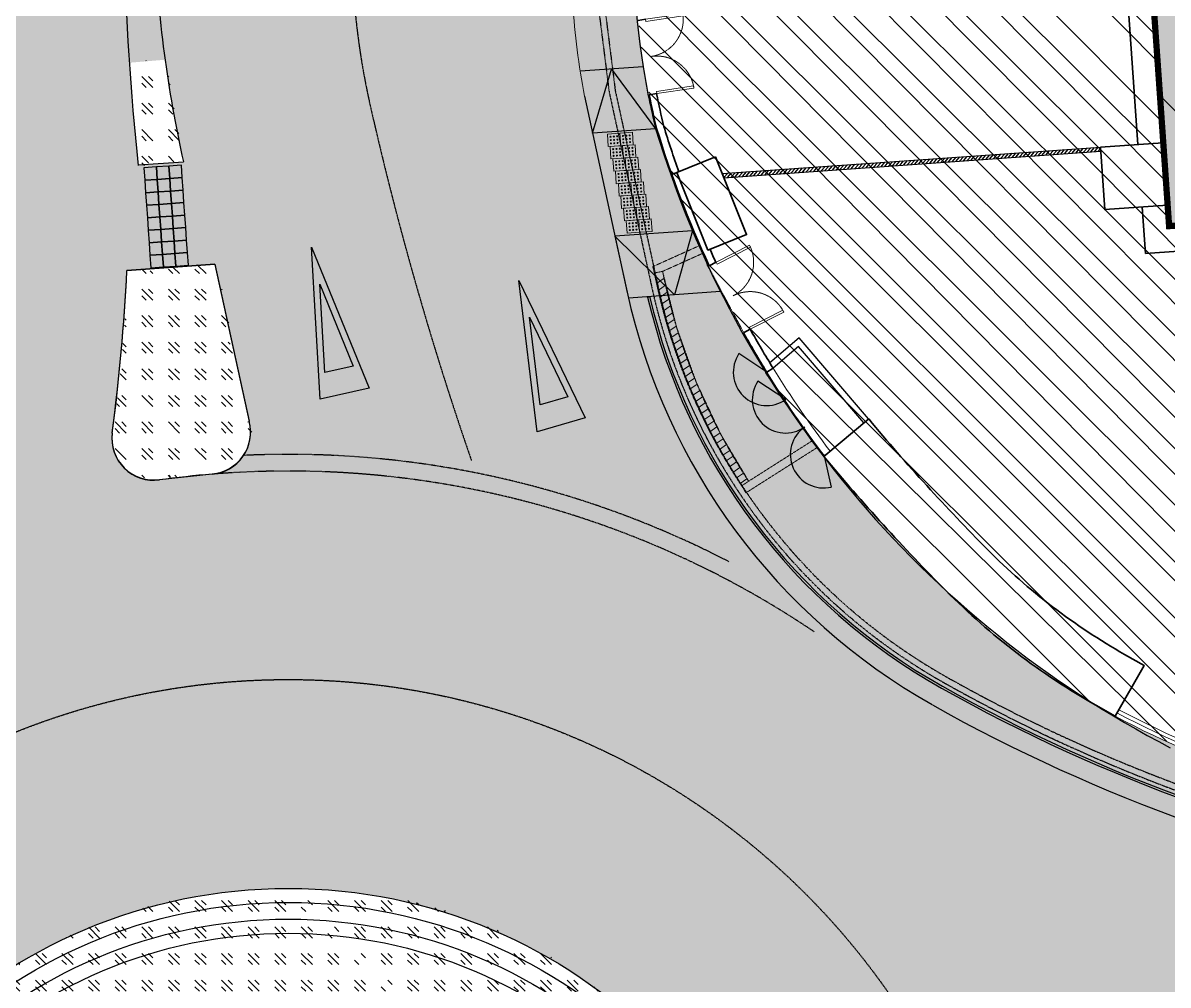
# Model space of a CAD drawing. Header units: millimetres. Extents: x 833941507 to 1669051331, y 817666127 to 1636299673.
# Drawn here: x 834609379 to 834636789, y 818087337 to 818110376 of the extents above; entities that cross this region are included whole.
import ezdxf

# ---------------------------------------------------------------- set-up
doc = ezdxf.new("R2010")
doc.units = ezdxf.units.MM
doc.header["$LTSCALE"] = 3
for name, pattern in [('B0703', [4.6875, 3.125, -1.5625]), ('CENTER', [2, 1.25, -0.25, 0.25, -0.25]), ('LB01__Road Marking$0$DASHED', [0.75, 0.5, -0.25]), ('LB01__Road Marking$0$Diag1003.1 - Rbt Give Way', [2, 1, -1]), ('LB01__Road Marking$0$x_160725 LB01 interim layout$0$Diag1003.1 - Rbt Give Way', [2, 1, -1]), ('M_RM1104', [6, 4, -2])]:
    doc.linetypes.add(name, pattern=pattern)
for name, color, linetype in [('22INWA-a', 6, 'CENTER'), ('BD-CB-SOLID-DH', 251, 'Continuous'), ('LB01__Road Marking$0$MVA813_kerb', 1, 'Continuous'), ('LB01__Road Marking$0$MVA832_MARKING', 1, 'Continuous'), ('LB01__Road Marking$0$MVA832_Railing', 2, 'Continuous'), ('LB01__Road Marking$0$x_160725 LB01 interim layout$0$MVA813_KERB', 1, 'Continuous'), ('x_160725 LB01 interim layout$0$MVA832_MARKING', 1, 'Continuous')]:
    doc.layers.add(name, color=color, linetype=linetype)
for name, color, linetype, lineweight in [('3A35X-MAGP-P-ADR-B01-0$0$UAJ-32INFR', 7, 'Continuous', 25), ('Hatch (CARR)', 252, 'Continuous', 35), ('Hatch (LTC&CB)', 252, 'Continuous', 35), ('LB01__Road Marking$0$AUDIT_D_190415114124-329', 1, 'Continuous', 13), ('LB01__Road Marking$0$LOL818__', 1, 'Continuous', 9), ('LB01__Road Marking$0$UAJ-43FLFI-a', 1, 'Continuous', 13), ('UAJ-08GLAS', 7, 'Continuous', 5), ('UAJ-22INWA', 6, 'Continuous', 35), ('UAJ-22INWA-bw', 3, 'Continuous', 35), ('UAJ-23FLOR-a', 1, 'Continuous', 13), ('UAJ-23FLOR-h', 251, 'Continuous', 9), ('UAJ-28STRU', 6, 'Continuous', 35), ('UAJ-32INFR-d', 9, 'Continuous', 5), ('UAJ-32INFR-z', 8, 'B0703', 9)]:
    doc.layers.add(name, color=color, linetype=linetype, lineweight=lineweight)
doc.linetypes.add('LB01__Road Marking$0$Rail1', pattern='A,3,-2,[7,M_LINETYPE.SHX,S=1,R=0,X=0,Y=0],-2', length=7)
pattern_1 = [(135, (0, 0), (1.055814040081066e-13, 636.3961030678928), [375, -525]), (135, (9.742004054877237e-15, 159.099), (1.055814040081066e-13, 636.3961030678928), [150, -750]), (135, (-159.099, 9.742004054877237e-15), (1.055814040081066e-13, 636.3961030678928), [150, -750])]

# ---------------------------------------------------------------- blocks, each defined once
blk = doc.blocks.new('32_UNS-Door-DoubleLeaf-plan1')
at = {"layer": 'UAJ-22INWA'}
for p, q in [((50.00000005960464, 180), (50.00000005960464, -3.003069639205933)), ((1850.000000059605, 180), (1850.000000059605, -2.785723924636841))]:
    blk.add_line(p, q, dxfattribs=at)
at = {"layer": 'UAJ-32INFR-d'}
for points in [[(50.00000005960464, 180), (50, 1080), (100.625, 1080), (100.6249999403954, 179.9999997615814), (50.00000005960464, 180)], [(1850.000000059605, 180), (1850, 1079.999999761581), (1799.375, 1080), (1799.375, 180), (1850.000000059605, 180)]]:
    blk.add_lwpolyline(points, dxfattribs=at)
at = {"layer": 'UAJ-32INFR-z', "extrusion": (0, 0, -1)}
for centre, start, end in [((-50.00000005960464, 180), 90, 180), ((-1850.000000059605, 180), 0, 90)]:
    blk.add_arc(centre, 900.0000000000005, start, end, dxfattribs=at)
blk = doc.blocks.new('LB01__Road Marking$0$TECT 1')
at = {"layer": 'LB01__Road Marking$0$UAJ-43FLFI-a'}
blk.add_lwpolyline([(-58776.78402292728, 46474.62324428558), (-59076.78402292728, 46474.62326669693), (-59076.78400063515, 46774.62326657772), (-58776.78400075436, 46774.62324440479)], close=True, dxfattribs=at)
for centre in [(-59006.78400969505, 46704.62325799465), (-59006.78401148319, 46624.62325787544), (-58926.78400957584, 46704.62325549126), (-58926.78401172161, 46624.62325537205), (-58846.78400957584, 46704.62325322628), (-58846.78401148319, 46624.62325322628), (-59006.7840129137, 46544.62325799465), (-58926.78401339054, 46544.62325549126), (-58846.78401339054, 46544.62325334549)]:
    blk.add_circle(centre, 12.49999988079071, dxfattribs=at)
blk = doc.blocks.new('LB01__Road Marking')
at = {"layer": 'LB01__Road Marking$0$AUDIT_D_190415114124-329', "linetype": 'LB01__Road Marking$0$DASHED', "ltscale": 2}
h = blk.add_hatch(dxfattribs=at)
h.set_pattern_fill('ANSI31', color=1, scale=49.99999999999999, angle=-194.4156031175105)
h.set_pattern_definition([(214.5829468883868, (0, 0), (90.10629797532062, -130.6997228963502), [])])
edge = h.paths.add_edge_path()
edge.add_arc((834638419.5803401, 818107116.9113129), 14191.37353017347, 191.0905963274983, 213.468829226653, ccw=False)
edge.add_line((834624493.2413762, 818104387.0457975), (834624689.3694597, 818104426.209234))
edge.add_arc((834638667.0467219, 818107218.2877711), 14253.812269117, 191.2963066217865, 213.2573477095317)
edge.add_line((834626747.7831948, 818099401.4903979), (834626581.3356409, 818099290.6066221))
at = {"layer": 'LB01__Road Marking$0$AUDIT_D_190415114124-329', "color": 2, "linetype": 'LB01__Road Marking$0$DASHED', "ltscale": 2, "elevation": -3.352371713560842e-10}
for points in [[(834628400.3846359, 818100215.2413887), (834626683.3996655, 818099123.5807583), (834625913.1340526, 818100417.3125532), (834625311.1021318, 818101692.1380783), (834624836.2185616, 818103019.5822954), (834624454.6261358, 818104539.9171448), (834625584.7624189, 818105048.29132)], [(834624689.3694597, 818104426.209234), (834624689.3694597, 818104426.2092341), (834625666.1841167, 818104865.6140678)], [(834628284.874941, 818100378.801721), (834626749.5713366, 818099402.6542712), (834626089.8091562, 818100511.5537432), (834625496.1230931, 818101768.7065972), (834625027.8227465, 818103077.7486994), (834624689.3694597, 818104426.209234)], [(834625751.3354605, 818104588.7766542), (834627163.6994383, 818101979.0797356), (834628219.7342123, 818100425.4827069)]]:
    blk.add_lwpolyline(points, dxfattribs=at)
at = {"layer": 'LB01__Road Marking$0$AUDIT_D_190415114124-329', "color": 1, "linetype": 'LB01__Road Marking$0$DASHED', "ltscale": 2, "elevation": -3.352371713560842e-10, "flags": 128}
blk.add_lwpolyline([(834626581.3356409, 818099290.6066221, -0.09795496817540236), (834624493.2413762, 818104387.0457975), (834624689.3694597, 818104426.209234, 0.09611748460190557), (834626747.7831948, 818099401.4903979)], format="xyb", close=True, dxfattribs=at)
at = {"layer": 'LB01__Road Marking$0$LOL818__', "linetype": 'Continuous'}
blk.add_lwpolyline([(834624230.9367651, 818118051.4480155, 0.1513861285336996), (834622536.3563, 818110848.3741109, 0.02770416244346662), (834622817.427511, 818108620.3335721)], format="xyb", dxfattribs=at)
at = {"layer": 'LB01__Road Marking$0$MVA813_kerb', "linetype": 'LB01__Road Marking$0$x_160725 LB01 interim layout$0$Diag1003.1 - Rbt Give Way'}
for points in [[(834623112.9695, 818111760.5412062), (834623135.3824844, 818110893.789643), (834623409.3488473, 818108722.0685344), (834624429.1196533, 818104050.6168218, 0.2140950184162063), (834631440.0178318, 818094569.8846301, 0.08548716187760051), (834644041.9041595, 818090088.375741)], [(834623262.9193751, 818111764.4187006), (834623285.1390306, 818110905.1435263), (834623557.3292258, 818108747.5020323), (834624575.668456, 818104082.6082026, 0.2140950184165973), (834631513.5367179, 818094700.6323773, 0.08548716187735289), (834644067.4463195, 818090236.1850711, 0.08548716187735289)]]:
    blk.add_lwpolyline(points, format="xyb", dxfattribs=at)
at = {"layer": 'LB01__Road Marking$0$MVA813_kerb'}
for points in [[(834622817.4273341, 818108620.3345392), (834623842.92024, 818103922.558186)], [(834613222.2713109, 818107042.5552484), (834612137.9938438, 818106966.7564443)], [(834613973.73079, 818104588.9863521), (834611869.9293123, 818104441.915477)], [(834613973.73079, 818104588.9863521), (834614794.154242, 818100830.6318376)]]:
    blk.add_lwpolyline(points, dxfattribs=at)
at = {"layer": 'LB01__Road Marking$0$MVA813_kerb', "flags": 128}
for points in [[(834616289.679304, 818105008.0309623), (834617662.6858894, 818101626.4850264), (834616491.7517163, 818101363.9718602)], [(834616489.2799604, 818104117.7166482), (834617285.4657394, 818102156.8092396), (834616606.4587, 818102004.5818199)], [(834621248.0921707, 818104204.6432807), (834622835.555602, 818100918.3140436), (834621683.9102584, 818100581.1004571)], [(834621504.4909418, 818103328.9951378), (834622425.0370063, 818101423.3024546), (834621757.2152677, 818101227.7573895)]]:
    blk.add_lwpolyline(points, close=True, dxfattribs=at)
at = {"layer": 'LB01__Road Marking$0$MVA813_kerb'}
for centre, radius, start, end in [((834642701.8052688, 818112290.259642), 18715.44106171621, 162.4233112737066, 189.1187806720999), ((834641861.4178084, 818113470.7546948), 29351.22987378166, 182.3149232865536, 192.6445844707596), ((834678301.9914247, 818113956.1660913), 66532.14578759874, 181.4743702163309, 186.0328199520862), ((834648265.453341, 818115047.8944767), 24812.20933724613, 196.884118731579, 242.5877345338002), ((834561934.9319289, 818106990.6477715), 50000, 352.6009145702549, 357.078103681357), ((834638496.8304001, 818107130.5639982), 15000, 192.3139026745307, 240.651143253704), ((834613828.0391465, 818100567.5288559), 1000, 274.6478279497197, 15.2339753293742), ((834612510.2660708, 818100422.8797768), 1000, 172.6009145702549, 277.8804412810354), ((834615732.265915, 818077144.8060377), 22500, 94.64782794971967, 97.88044128103547), ((834650750.9781681, 818128912.9597819), 40000, 240.651143253704, 260.1958396942497)]:
    blk.add_arc(centre, radius, start, end, dxfattribs=at)
at = {"layer": 'LB01__Road Marking$0$MVA832_MARKING', "linetype": 'LB01__Road Marking$0$Diag1003.1 - Rbt Give Way'}
for points in [[(834626271.5162541, 818097475.4283177, 0.13197988439824), (834614664.76801, 818100019.911463)], [(834628313.8378606, 818095798.3324437, 0.1702461207974031), (834613909.0701121, 818099570.8167633)]]:
    blk.add_lwpolyline(points, format="xyb", dxfattribs=at)
at = {"layer": 'LB01__Road Marking$0$MVA832_Railing', "color": 2}
blk.add_line((834624330.7285306, 818103810.3143356), (834624379.409293, 818103821.7241282), dxfattribs=at)
at = {"layer": 'LB01__Road Marking$0$MVA832_Railing', "linetype": 'LB01__Road Marking$0$Rail1', "ltscale": 0.5, "flags": 128}
for points in [[(834624330.7285306, 818103810.3143356, 0.210096353410163), (834631365.4986006, 818094448.0324384, 0.08470226748669536), (834643893.9174027, 818089970.6432495, 0.08470226748669536)], [(834624379.409293, 818103821.7241282, 0.210096353410122), (834631390.0048954, 818094491.6150211, 0.08470226748677609), (834643902.5849881, 818090019.8862486, 0.08470226748677609)]]:
    blk.add_lwpolyline(points, format="xyb", dxfattribs=at)
at = {"layer": 'LB01__Road Marking$0$x_160725 LB01 interim layout$0$MVA813_KERB'}
blk.add_line((834612646.3956826, 818099441.221869), (834613908.0933073, 818099579.7156875), dxfattribs=at)
for points in [[(834624222.8914506, 818109324.2053207), (834622717.5598106, 818109218.9717976)], [(834623011.4684078, 818107735.8573297), (834623470.2256306, 818109271.5885592), (834624522.7964625, 818107841.5100476)], [(834624522.796463, 818107841.5100455), (834623011.4684078, 818107735.8573297)], [(834625406.9714687, 818105397.2189205), (834623550.3105543, 818105267.4249507)], [(834625406.9714687, 818105397.2189205), (834624976.3129473, 818103863.4519928), (834623550.3105543, 818105267.4249507)], [(834623550.3105545, 818105267.4249511), (834623841.943438, 818103931.4566023)], [(834623550.3105545, 818105267.4249511), (834623841.943438, 818103931.4566023)], [(834613972.753988, 818104597.8847684), (834611868.9525104, 818104450.8138933)], [(834613972.753988, 818104597.8847684), (834614793.17744, 818100839.5302539)], [(834626078.2673726, 818103940.4865434), (834623874.358522, 818103786.417442)]]:
    blk.add_lwpolyline(points, dxfattribs=at)
blk.add_lwpolyline([(834624222.8914506, 818109324.2053207, 0.02021513037785968), (834624522.7964625, 818107841.5100477)], format="xyb", dxfattribs=at)
for points in [[(834612593.7798184, 818106628.4190966), (834612572.8585774, 818106927.6887103), (834612273.5889639, 818106906.7674693), (834612294.5102047, 818106607.4978555)], [(834612893.0494322, 818106649.3403376), (834612872.1281911, 818106948.6099514), (834612572.8585776, 818106927.6887103), (834612593.7798184, 818106628.4190966)], [(834613192.3190459, 818106670.2615787), (834613171.3978049, 818106969.5311924), (834612872.1281914, 818106948.6099514), (834612893.0494322, 818106649.3403376)], [(834612614.7010592, 818106329.1494828), (834612593.7798182, 818106628.4190966), (834612294.5102047, 818106607.4978555), (834612315.4314455, 818106308.2282418)], [(834612913.970673, 818106350.0707239), (834612893.0494319, 818106649.3403376), (834612593.7798184, 818106628.4190966), (834612614.7010592, 818106329.1494828)], [(834613213.2402867, 818106370.9919649), (834613192.3190457, 818106670.2615787), (834612893.0494322, 818106649.3403376), (834612913.970673, 818106350.0707239)], [(834612635.6223, 818106029.8798691), (834612614.701059, 818106329.1494828), (834612315.4314455, 818106308.2282418), (834612336.3526863, 818106008.958628)], [(834612934.8919138, 818106050.8011101), (834612913.9706727, 818106350.0707239), (834612614.7010592, 818106329.1494828), (834612635.6223, 818106029.8798691)], [(834613234.1615275, 818106071.7223512), (834613213.2402865, 818106370.9919649), (834612913.970673, 818106350.0707239), (834612934.8919138, 818106050.8011101)], [(834612656.5435408, 818105730.6102554), (834612635.6222998, 818106029.8798691), (834612336.3526863, 818106008.958628), (834612357.2739271, 818105709.6890143)], [(834612955.8131546, 818105751.5314964), (834612934.8919135, 818106050.8011101), (834612635.6223, 818106029.8798691), (834612656.5435408, 818105730.6102554)], [(834613255.0827683, 818105772.4527375), (834613234.1615273, 818106071.7223512), (834612934.8919138, 818106050.8011101), (834612955.8131546, 818105751.5314964)], [(834612677.4647816, 818105431.3406416), (834612656.5435406, 818105730.6102554), (834612357.2739271, 818105709.6890143), (834612378.1951679, 818105410.4194006)], [(834612976.7343954, 818105452.2618827), (834612955.8131543, 818105751.5314964), (834612656.5435408, 818105730.6102554), (834612677.4647816, 818105431.3406416)], [(834613276.0040091, 818105473.1831237), (834613255.0827681, 818105772.4527375), (834612955.8131546, 818105751.5314964), (834612976.7343954, 818105452.2618827)], [(834612698.3860224, 818105132.0710279), (834612677.4647814, 818105431.3406416), (834612378.1951679, 818105410.4194006), (834612399.1164087, 818105111.1497868)], [(834612997.6556362, 818105152.9922689), (834612976.7343951, 818105452.2618827), (834612677.4647816, 818105431.3406416), (834612698.3860224, 818105132.0710279)], [(834613296.9252499, 818105173.91351), (834613276.0040089, 818105473.1831237), (834612976.7343954, 818105452.2618827), (834612997.6556362, 818105152.9922689)], [(834613018.576877, 818104853.7226552), (834612997.655636, 818105152.9922689), (834612698.3860224, 818105132.0710279), (834612719.3072633, 818104832.8014141)], [(834613317.8464907, 818104874.6438962), (834613296.9252497, 818105173.91351), (834612997.6556362, 818105152.9922689), (834613018.576877, 818104853.7226552)], [(834612719.3072633, 818104832.8014141), (834612698.3860222, 818105132.0710279), (834612399.1164087, 818105111.1497868), (834612420.0376495, 818104811.8801731)], [(834612740.2285041, 818104533.5318004), (834612719.307263, 818104832.8014141), (834612420.0376495, 818104811.8801731), (834612440.9588903, 818104512.6105593)], [(834613039.4981178, 818104554.4530414), (834613018.5768768, 818104853.7226552), (834612719.3072633, 818104832.8014141), (834612740.2285041, 818104533.5318004)], [(834613338.7677315, 818104575.3742825), (834613317.8464905, 818104874.6438962), (834613018.576877, 818104853.7226552), (834613039.4981178, 818104554.4530414)]]:
    blk.add_lwpolyline(points, close=True, dxfattribs=at)
for radius in [12500, 12162, 11762, 11424]:
    blk.add_circle((834615731.289113, 818077153.704454), radius, dxfattribs=at)
for centre, radius, start, end in [((834561933.9551269, 818106999.5461878), 50000, 352.6009145702549, 357.078103681357), ((834613827.0623446, 818100576.4272722), 1000, 274.6478279497197, 15.2339753293742), ((834612509.2892689, 818100431.7781931), 1000, 172.6009145702549, 277.8804412810354)]:
    blk.add_arc(centre, radius, start, end, dxfattribs=at)
at = {"layer": 'x_160725 LB01 interim layout$0$MVA832_MARKING', "color": 1, "linetype": 'M_RM1104', "flags": 128}
blk.add_lwpolyline([(834617486.9000002, 818115303.8600007, 0.09566111867604167), (834617677.9821912, 818108455.2499142, 0.02782986707216181), (834620113.2733277, 818099900.9945872)], format="xyb", dxfattribs=at)
at = {"layer": 'x_160725 LB01 interim layout$0$MVA832_MARKING', "color": 1, "linetype": 'M_RM1104'}
blk.add_circle((834615731.289113, 818077153.704454), 17500.0000000522, dxfattribs=at)
at = {"layer": 'LB01__Road Marking$0$UAJ-43FLFI-a', "rotation": 274.0039964257979}
for p in [(834581131.5292209, 818045536.0446043, -0.08642765253123273), (834581430.7988346, 818045556.9658451, -0.08642765253123273), (834581196.1489439, 818045239.8298496, -0.08642765253123273), (834581495.4185575, 818045260.7510904, -0.08642765253123273), (834581261.7771134, 818044943.685593, -0.08642765253123273), (834581561.0467271, 818044964.6068338, -0.08642765253123273), (834581323.967298, 818044647.3009949, -0.08642765253123273), (834581623.2369117, 818044668.2222357, -0.08642765253123273), (834581396.5764145, 818044351.64476, -0.08642765253123273), (834581695.8460281, 818044372.5660008, -0.08642765253123273), (834581451.8906286, 818044054.7794789, -0.08642765253123273), (834581751.1602422, 818044075.7007197, -0.08642765253123273), (834581820.2263968, 818043779.7968047, -0.08642765253123273), (834581520.9567832, 818043758.8755639, -0.08642765253123273), (834581583.1338454, 818043462.4900484, -0.08642765253123273), (834581882.4034591, 818043483.4112892, -0.08642765253123273)]:
    blk.add_blockref('LB01__Road Marking$0$TECT 1', p, dxfattribs=at)
blk = doc.blocks.new('GBP-LTC-LB01')
at = {"layer": 'BD-CB-SOLID-DH'}
h = blk.add_hatch(dxfattribs=at)
h.set_pattern_fill('ANSI31', color=256, scale=20, style=0)
h.set_pattern_definition([(48.99899116013874, (834457474.0019414, 817709472.7068998), (-47.92332480948195, 41.66059216099659), [])])
h.paths.add_polyline_path([(834635176.814859, 818107300.7781516), (834626153.7151761, 818106669.9942961), (834626114.5409813, 818106767.4997758), (834635169.8402222, 818107400.5453494)])
at = {"layer": 'UAJ-23FLOR-h'}
h = blk.add_hatch(dxfattribs=at)
h.set_pattern_fill('EARTH,_O', color=256, scale=180, angle=45.00000010501341)
h.set_pattern_definition([(45.00000010501341, (-1082349.699177861, 54794.90315568447), (-2.96267069188616e-06, 1616.446101792448), [1143, -1143]), (45.00000010501341, (-1082652.782822503, 55097.98679921505), (-2.96267069188616e-06, 1616.446101792448), [1143, -1143]), (45.00000010501341, (-1082955.866467144, 55401.07044274564), (-2.96267069188616e-06, 1616.446101792448), [1143, -1143]), (135.0000001050134, (-1082955.866467515, 55603.12620546969), (-1616.446101792448, -2.96267069188616e-06), [1143, -1143]), (135.0000001050134, (-1082652.782823984, 55906.20985011128), (-1616.446101792448, -2.96267069188616e-06), [1143, -1143]), (135.0000001050134, (-1082349.699180454, 56209.29349475286), (-1616.446101792448, -2.96267069188616e-06), [1143, -1143])])
h.paths.add_polyline_path([(834669469.2548146, 818015499.1701102), (834651080.8176275, 818014213.7929552), (834651091.333055, 818014066.030459), (834669479.7621983, 818015351.5226754)], flags=16)
edge = h.paths.add_edge_path()
edge.add_arc((834611763.613195, 818123015.0723449), 22001.28373588376, 94.00071865262937, 118.6886834190998)
edge.add_line((834601201.8916234, 818142315.5004095), (834593918.3367147, 818141228.3801512))
edge.add_arc((834611768.400262, 818123014.0298539), 25502.69251264854, 93.99715914630349, 134.4212748451599, ccw=False)
edge.add_line((834609990.6837641, 818148454.6872638), (834618164.3568528, 818149025.8389109))
edge.add_line((834618164.3568528, 818149025.8389109), (834618408.292444, 818145534.9100552))
edge.add_line((834618408.292444, 818145534.9100552), (834616365.4114578, 818145392.1596863))
edge.add_line((834616365.4114578, 818145392.1596863), (834616609.385029, 818141900.6873076))
edge.add_line((834616609.385029, 818141900.6873076), (834611621.5474902, 818141552.1522465))
edge.add_line((834611621.5474902, 818141552.1522465), (834611377.6128702, 818145043.0672039))
edge.add_line((834611377.6128702, 818145043.0672039), (834610228.6059371, 818144962.7428077))
h.paths.add_polyline_path([(834673232.9366938, 818197365.8783082), (834607546.4897544, 818192773.8917836), (834599172.4998745, 818174435.3001034), (834588349.0999149, 818152374.5000834), (834578621.5499489, 818133890.6500655), (834568418.2999822, 818115665.3000468), (834556456.700019, 818095618.300025), (834546606.4000474, 818080041.600007), (834532219.3000866, 818058623.7499806), (834523692.1501086, 818046595.7499651), (834515683.5001286, 818035708.4999502), (834508244.2001468, 818025929.8999366), (834500656.3001646, 818016266.0999228), (834489786.8001888, 818002934.0999027), (834483448.3002025, 817995421.2998908), (834478637.6002128, 817989841.6998823), (834458453.7502539, 817967379.2998452), (834441506.4997879, 817949096.357832), (834383075.7479855, 817886437.0757562), (834482026.687943, 817893354.5055006), (834551919.0356153, 817920008.6018127), (834634905.1297382, 817930637.1330649), (834634022.9972101, 817939309.3515325), (834633770.0685325, 817941795.8857912), (834633577.6912351, 817943687.0236263), (834508697.0405153, 817930983.6118022), (834507053.464672, 817930191.4384525), (834506409.4608335, 817939426.9553951), (834507656.9383341, 817945566.7269546), (834503417.0808368, 818006767.0327235), (834503064.3680854, 818011762.6720035), (834514052.9096247, 818025791.9353799), (834520784.6504849, 818034889.3491884), (834526318.8615147, 818042436.9444461), (834532381.6860782, 818050705.6283545), (834536345.7196504, 818056472.6778568), (834542258.4127678, 818065225.6191521), (834550405.86193, 818077286.9078631), (834561578.9964366, 818095001.9633045), (834574522.6610527, 818117080.0346472), (834587768.8781933, 818140310.2095475), (834609774.1305691, 818143594.9757913), (834610001.9653326, 818140335.8947712), (834634252.5395212, 818142031.4686226), (834636806.8958616, 818105492.469254), (834642791.4816118, 818105913.7478601), (834646278.5594581, 818056032.5832597), (834640293.170484, 818055614.1586573), (834643382.3380679, 818011424.9081372), (834641138.4146172, 818011267.9554363), (834645775.7848747, 817944927.8676329), (834639048.3570181, 817944243.5239328), (834640362.1165634, 817931328.1108725), (834651070.3910474, 817932706.91456), (834650587.6677916, 817936476.1291044), (834685105.7378002, 817940896.8578628), (834685588.4610578, 817937127.6433052), (834691373.7890701, 817937868.5701854)])
at = {"layer": '22INWA-a', "ltscale": 5, "const_width": 150, "flags": 128}
blk.add_lwpolyline([(834648790.5585468, 817968144.8010727), (834645868.1127554, 817967942.7185566), (834648790.5585468, 817968144.8010727), (834651277.0548606, 817932186.054306), (834646732.9119703, 817931602.6841583), (834552249.9020534, 817919488.4926492), (834509653.719406, 817903226.8796499), (834506670.2002928, 817945929.5476125), (834505134.9406862, 817946512.7590431), (834503326.1238061, 817972339.5114205), (834504156.5737509, 817972397.65377), (834501745.5432788, 818006830.7416781), (834502410.2590361, 818006877.2948229), (834493650.5402416, 818132199.4721122), (834495221.4466506, 818132309.2531987), (834492443.3530575, 818172005.4249322), (834498761.0000008, 818180933.000002, 0.1039453279364779), (834533697.0000086, 818164790.9999983, 0.0281485251874361), (834560518.0000027, 818159716.0000006), (834570883.0000095, 818156559.9999988, 0.01218113012787053), (834580152.0000002, 818154030, 0.0118168953345502), (834589679.9999993, 818153626.0000007, 0.01895900772234266), (834627610.0000029, 818154459.9999995), (834630540.0000026, 818155389.0000011), (834633307.5130115, 818155581.3607701), (834636812.9937819, 818105509.8540434), (834642798.3436269, 818105928.8853481), (834646290.2711654, 818056050.9699742), (834640304.3231351, 818055631.8967907), (834643398.1701388, 818011440.063687), (834641154.3077285, 818011282.972015), (834642938.4361839, 817985813.1960229), (834644624.4133606, 817985929.8185481), (834645081.8954498, 817979313.4479716), (834645868.1127554, 817967942.7185566)], format="xyb", close=True, dxfattribs=at)
at = {"layer": '3A35X-MAGP-P-ADR-B01-0$0$UAJ-32INFR', "lineweight": -2, "extrusion": (1.245077757490713e-08, 8.343565253351315e-09, 1)}
for p, q in [((834627181.935352, 818102013.6676623), (834626516.8023417, 818102457.5199156, 4.296442254178579e-06)), ((834627636.7673199, 818101356.0357059, -2.39173761438366e-06), (834626971.6343102, 818101799.8879595, 1.904704540318936e-06)), ((834628546.4723563, 818100040.7168437, -7.175435968592714e-06), (834628727.0702063, 818099261.7488345, -7.326282839788256e-06))]:
    blk.add_line(p, q, dxfattribs=at)
for centre, start, end in [((834627181.935373, 818102013.667745, 17.21764493518367), 146.2842772399632, 304.6695263706904), ((834627636.7673407, 818101356.0357889, 17.21764271946259), 146.2842772399632, 304.6695263706904), ((834628546.4723783, 818100040.7169254, 17.21763828785051), 124.6677492084918, 283.0529979054324)]:
    blk.add_arc(centre, 799.6291279913731, start, end, dxfattribs=at)
at = {"layer": 'UAJ-08GLAS', "ltscale": 10}
for radius, start, end in [(25143.68386094577, 242.2320324439944, 260.5778075057885), (25323.68386094577, 242.2185935522978, 260.6749660258336), (25233.68386094577, 242.2252893045504, 260.6265649273896)]:
    blk.add_arc((834647322.7844919, 818116180.0242113), radius, start, end, dxfattribs=at)
at = {"layer": 'UAJ-22INWA'}
for p, q in [((834636806.693408, 818105495.3650844), (834634252.558558, 818142031.1970875)), ((834624910.1474743, 818106745.1543692), (834625026.9720492, 818106792.0902814)), ((834627335.0385215, 818102108.3189241), (834627181.9353521, 818102013.6676621))]:
    blk.add_line(p, q, dxfattribs=at)
at = {"layer": 'UAJ-22INWA', "flags": 128}
blk.add_lwpolyline([(834625822.7094358, 818104956.4102412, 0.003505811108915113), (834625966.4262029, 818104642.6940268, 0.003505811108915113)], format="xyb", dxfattribs=at)
at = {"layer": 'UAJ-22INWA'}
for centre, radius, start, end in [((834642701.8026811, 818112290.2550575), 18690.43754744158, 191.2132191693498, 193.7490679532677), ((834642701.8026811, 818112290.2550575), 18510.43754744158, 191.2400825606425, 193.7338222779569), ((834648265.4506823, 818115047.8938307), 24607.20779969131, 196.8972317899417, 199.5531777922284), ((834648265.4506843, 818115047.8938324), 24787.20780212224, 196.8857497315037, 205.0299360866613), ((834648265.4506843, 818115047.8938324), 24787.20780212224, 209.1915616671377, 211.7251372043219), ((834648265.4507319, 818115047.8938565), 24607.20785543097, 209.206840105408, 211.7251371940494)]:
    blk.add_arc(centre, radius, start, end, dxfattribs=at)
at = {"layer": 'UAJ-22INWA-bw', "lineweight": -3}
for p, q in [((834626114.5409813, 818106767.4997759, 7.235759838051213e-09), (834635169.8465688, 818107400.5351019)), ((834626153.715176, 818106669.9942962, 7.05720641457007e-09), (834635176.8204597, 818107300.7785741)), ((834627958.3542713, 818102838.7238284, -5.499881996900538e-09), (834627255.5816354, 818102237.7385504, -5.499881996900538e-09)), ((834629621.6153986, 818100893.7320554, -5.499881996900538e-09), (834627958.3542713, 818102838.7238284, -5.499881996900538e-09)), ((834627941.8420635, 818102627.2346548, -5.499881996900538e-09), (834627335.0398403, 818102108.3197396, -5.499881996900538e-09)), ((834629506.7421083, 818100797.2648066, -5.499881996900538e-09), (834627941.8420635, 818102627.2346548, -5.499881996900538e-09))]:
    blk.add_line(p, q, dxfattribs=at)
at = {"layer": 'UAJ-23FLOR-a'}
for centre, radius, start, end in [((834648265.4506843, 818115047.8938324), 24787.20780212224, 211.7251372043219, 217.3508049410582), ((834648265.4506828, 818115047.8938304), 24607.20779981627, 211.7251372028614, 217.3329247278788)]:
    blk.add_arc(centre, radius, start, end, dxfattribs=at)
blk.add_blockref('LB01__Road Marking', (2.384185791015625e-07, 1.192092895507812e-07))
for p, rotation in [((834624098.9010497, 818110486.0025227), 278.4528707064497), ((834625785.9806464, 818104606.5084143), 297.1038305535162)]:
    blk.add_blockref('32_UNS-Door-DoubleLeaf-plan1', p, dxfattribs=dict(rotation=rotation))
blk = doc.blocks.new('GBP-STR-B01-L1')
at = {"layer": 'UAJ-28STRU'}
for points in [[(834508702.9475287, 817930984.505292), (834645775.5059664, 817944927.8061861), (834641137.7850451, 818011268.2691774), (834643381.7144042, 818011425.1370522), (834640292.345265, 818055617.2834207), (834646278.3357279, 818056035.7500606), (834645352.0679269, 818069285.6239934), (834643799.4765604, 818091494.7948761), (834642791.4622128, 818105914.0190067), (834636806.0699391, 818105495.5941848), (834634251.9350892, 818142031.426188), (834610016.1934161, 818140337.1619818), (834609788.3001149, 818143597.0804552), (834599871.3073, 818142116.9016232)], [(834635569.0810931, 818114586.5067785), (834636067.0509111, 818107463.2565662)], [(834636171.6571164, 818105966.9084977), (834636249.3731941, 818104855.2124751)], [(834636249.3731941, 818104855.2124751), (834642235.061391, 818105273.6579845)]]:
    blk.add_lwpolyline(points, dxfattribs=at)
for points in [[(834635169.8465686, 818107400.535102), (834636665.5901384, 818107505.0990484), (834636770.8008424, 818106008.793239), (834635274.452774, 818105904.1870335)], [(834625954.8832313, 818107164.8916205), (834625026.9720491, 818106792.0902822), (834625772.5747252, 818104936.2679178), (834626700.4859077, 818105309.069256)]]:
    blk.add_lwpolyline(points, close=True, dxfattribs=at)
blk.add_lwpolyline([(834632469.0001613, 818097763.3474784, -0.0217809252945428), (834629622.0392975, 818100893.3051643), (834628546.3430866, 818099997.2707548, 0.02178092529018381), (834631475.3374532, 818096777.1251795, 0.06827946851764517), (834635057.621852, 818094037.9458014), (834635519.4269542, 818093775.3434691), (834636212.1751347, 818094991.93715), (834635748.953417, 818095255.3449417, -0.06827952140185874), (834632469.0001613, 818097763.3474784, -0.0217809252945428)], format="xyb", close=True, dxfattribs=at)

msp = doc.modelspace()

# ---------------------------------------------------------------- hatches: boundary and pattern name
at = {"layer": 'Hatch (CARR)'}
h = msp.add_hatch(dxfattribs=at)
h.set_pattern_fill('ANSI32', color=256, scale=100, angle=90)
h.set_pattern_definition([(135, (0, 0), (-673.5192090801866, -673.5192090801866), []), (135, (2.749411666127753e-14, 449.013), (-673.5192090801866, -673.5192090801866), [])])
edge = h.paths.add_edge_path()
edge.add_line((834635549.9339218, 818123472.7845105), (834632496.9027029, 818123261.0751677))
edge.add_arc((834632752.7454435, 818114792.9740832), 8471.965030894515, 91.73052392803645, 96.39690581544588)
edge.add_arc((834632752.7454351, 818114792.9741371), 8471.964976416146, 96.39690579996304, 100.1290590939283)
edge.add_arc((834632752.7454429, 818114792.9740932), 8471.96502097007, 100.1290590933383, 146.0358741881844)
edge.add_arc((834632752.7454528, 818114792.9740885), 8471.965031832757, 146.0358741994905, 158.243000070267)
edge.add_arc((834642702.4261605, 818112290.0259902), 18690.43756111042, 162.4262619512035, 179.9492766768606)
edge.add_arc((834642482.4911346, 818112284.6333574), 18470.50824062337, 179.9319446784188, 182.8772021348661)
edge.add_arc((834643170.3451624, 818112319.2041467), 19159.23046544833, 182.877202134728, 185.6412151854933)
edge.add_arc((834642761.7540635, 818112301.787422), 18750.92005220973, 185.7109801096492, 191.2132191593211)
edge.add_arc((834642702.425982, 818112290.0259194), 18690.43737539302, 191.2132191572796, 193.7490679641857)
edge.add_arc((834648266.0742146, 818115047.6647547), 24787.20786751916, 196.8857497409092, 205.0299360750575)
edge.add_line((834625806.7110568, 818104560.4019843), (834626626.9924939, 818102958.1727837))
edge.add_arc((834648266.0736727, 818115047.6644492), 24787.20724470168, 209.1915616386631, 211.7251372325322)
edge.add_arc((834658180.7152169, 818121518.7213407), 36624.33284358898, 212.1797483623115, 215.9892433417443)
edge.add_arc((834666954.5442915, 818131989.8207536), 49986.79767728286, 219.7936522589317, 224.784683468392)
edge.add_arc((834643482.3813796, 818108727.2532465), 16940.04629958906, 224.8659175260636, 241.9637515716927)
edge.add_arc((834647964.6712564, 818117678.3349494), 26948.70196265124, 242.497374712407, 261.1771535188274)
edge.add_line((834643831.2826765, 818091048.5088831), (834642792.0856819, 818105913.7899061))
edge.add_line((834642792.0856819, 818105913.7899061), (834636807.3168769, 818105495.1359838))
edge.add_line((834636807.3168769, 818105495.1359838), (834635549.9339219, 818123472.7845105))
h = msp.add_hatch(dxfattribs=at)
h.set_pattern_fill('ANSI36', color=256, scale=150, angle=90)
h.set_pattern_definition([(135, (-187022.2791678905, -52565.43556797504), (-926.0889124852565, 252.5697034050701), [1190.625, -238.125, 0, -238.125])])
edge = h.paths.add_edge_path()
edge.add_line((834611924.5285674, 818109421.9795382), (834607685.9333189, 818109069.0317029))
edge.add_line((834607685.9333189, 818109069.0317029), (834607665.2085136, 818107991.0627096))
edge.add_arc((834589039.2587397, 818108445.5984795), 18631.49504860748, 309.865898157549, 358.6020678849919, ccw=False)
edge.add_arc((834615999.1085237, 818076947.9305882), 22831.05689388325, 131.1287194590977, 153.7989258374957)
edge.add_arc((834586528.4374498, 818091417.1166068), 10000.0226383043, 275.0745481675095, 333.9678967565785, ccw=False)
edge.add_line((834587412.9577368, 818081456.2895012), (834588264.1163628, 818069423.8069654))
edge.add_arc((834582903.8927284, 818050145.0407581), 20010.06806292654, 39.44810754976709, 74.46206477656318, ccw=False)
edge.add_arc((834615731.5683885, 818077154.0027018), 22500.40496489586, 219.4438065653649, 234.5202163538755)
edge.add_arc((834588161.6360995, 818038473.4132097), 25000.00734784145, 12.1660642206499, 54.520360264797375, ccw=False)
edge.add_arc((834582999.1828797, 818037622.7792686), 30226.87180901134, 2.0399708739242897, 11.679977439033507, ccw=False)
edge.add_line((834613206.8980196, 818038698.7557493), (834615631.2604762, 818004019.2636257))
edge.add_arc((834569688.7781495, 818001746.1404777), 45998.68227666659, -6.715735871121581, 2.8325470116383826, ccw=False)
edge.add_arc((834571414.0748671, 818001695.7862222), 44279.59500290213, 274.6272267813296, 353.08790164783454, ccw=False)
edge.add_line((834574986.2241068, 817957560.5136681), (834554838.43618, 817955511.3338273))
edge.add_line((834554838.43618, 817955511.3338273), (834555086.0693473, 817951969.0996875))
edge.add_line((834555086.0693473, 817951969.0996875), (834553985.1375787, 817951373.9306439))
edge.add_line((834553985.1375787, 817951373.9306439), (834556566.8998852, 817951132.0247827))
edge.add_line((834556566.8998852, 817951132.0247827), (834554870.825874, 817950512.5267926))
edge.add_line((834554870.825874, 817950512.5267926), (834555242.2592868, 817945199.3269953))
edge.add_line((834555242.2592868, 817945199.3269953), (834580663.5774826, 817947785.2363821))
edge.add_arc((834575886.0608323, 817997961.0018529), 50402.69939119431, 275.4390559034364, 360.000000000271)
edge.add_arc((834575886.0608389, 817997961.0018531), 50402.69938445091, 0, 6.033545123572209)
edge.add_line((834626009.5557979, 818003258.8654163), (834625320.0035809, 818013122.6238494))
edge.add_arc((834725073.7348828, 818020096.2917871), 99997.19472644464, 179.2295533322738, 183.9989754623971, ccw=False)
edge.add_line((834625085.5806298, 818021440.8966492), (834625236.697649, 818032677.8772377))
edge.add_arc((834627922.0571212, 818032658.0033417), 2685.43301283759, 108.9811807542396, 179.5759712670284, ccw=False)
edge.add_arc((834628204.4121966, 818032510.4798577), 2924.98455717082, 77.00889104197461, 113.27543302077399, ccw=False)
edge.add_line((834628861.9482889, 818035360.5993196), (834628476.3411659, 818040874.2326924))
edge.add_arc((834628077.503284, 818035877.398655), 5012.726010108237, 85.43643376848652, 98.7312967742884)
edge.add_arc((834628036.8578303, 818036256.3859787), 4631.993233472201, 98.94598531661237, 115.2556639829105)
edge.add_arc((834625847.2461665, 818040897.8163618), 499.9922731250711, 179.2291312922244, 295.2567071070752, ccw=False)
edge.add_line((834625347.2991458, 818040904.5431534), (834625429.5189184, 818047019.1146282))
edge.add_arc((834645427.711174, 818046750.2094804), 20000.00008677739, 165.3450134809267, 179.2296202883739, ccw=False)
edge.add_line((834626078.3747905, 818051810.1684713), (834626528.5514432, 818053531.6862797))
edge.add_arc((834626915.5387123, 818053430.4891769), 400.0000000177168, 10.695152377167176, 165.3453209340456, ccw=False)
edge.add_arc((834673015.6694742, 818062137.1754668), 46515.11955036519, 190.6951714240863, 201.3939059048265)
edge.add_line((834629705.6919295, 818045169.4946631), (834632608.6630743, 818049408.1890775))
edge.add_arc((834657538.9597654, 818054466.6885248), 25438.31971198219, 165.4360592545937, 191.4699240814062, ccw=False)
edge.add_arc((834645834.1093973, 818057254.4316806), 13410.80803601128, 134.7551571944779, 164.3886809634555, ccw=False)
edge.add_arc((834654069.5153738, 818049100.0720308), 25000.00000381124, 110.94916711504649, 134.9999999998068, ccw=False)
edge.add_line((834645131.0269992, 818072447.5221221), (834644597.6069973, 818080086.5705675))
edge.add_arc((834649926.7819381, 818053872.7880319), 26750.00000693784, 101.4914377666272, 112.9600991647533)
edge.add_arc((834639130.3294133, 818079447.9432485), 1011.218991569462, 186.4126899392967, 290.9488293182595, ccw=False)
edge.add_arc((834615732.2898611, 818077144.808664), 22500.00000909457, 5.586125076769975, 15.96051403662737)
edge.add_arc((834638326.3981731, 818083606.7178259), 1000.000000096708, 72.18054130292307, 195.9605569039716, ccw=False)
edge.add_arc((834652938.8698812, 818129065.9101906), 46749.99999867704, 252.1804366808144, 259.4591757909558)
edge.add_line((834644386.6088485, 818083104.8252262), (834643939.7361603, 818089497.1383101))
edge.add_arc((834650687.7391248, 818128671.741111), 39751.5414622157, 240.552645855678, 260.2264546383112, ccw=False)
edge.add_arc((834638496.4009235, 818107130.2430995), 14999.50979187298, 192.8811278257501, 240.6519724401148, ccw=False)
edge.add_line((834623874.3586586, 818103786.4168482), (834622817.4273343, 818108620.3345392))
edge.add_arc((834642767.1082911, 818112268.769777), 20280.55349256432, 185.5442359270914, 190.3638307884426, ccw=False)
edge.add_line((834622581.4291993, 818110309.3796762), (834612780.934843, 818109493.2924905))
edge.add_arc((834641861.4179806, 818113470.7547268), 29351.23004846225, 187.7882635547602, 192.6445844580893)
edge.add_line((834613222.0515536, 818107045.6947254), (834612137.9938439, 818106966.7564445))
edge.add_arc((834678301.9925529, 818113956.1661862), 66532.14691934951, 183.9077542116084, 186.0302271486492, ccw=False)
edge = h.paths.add_edge_path(flags=16)
edge.add_arc((834615731.2891132, 818077153.7044541), 12500, 0, 180)
edge.add_arc((834615731.2891132, 818077153.7044541), 12500, 180, 360)
edge = h.paths.add_edge_path(flags=16)
edge.add_line((834611868.9525105, 818104450.8138934), (834613972.7539883, 818104597.8847685))
edge.add_line((834613972.7539883, 818104597.8847685), (834614793.1774402, 818100839.5302539))
edge.add_arc((834613826.0732937, 818100578.154647), 1001.802195056169, -85.30379685559512, 15.123792415676405, ccw=False)
edge.add_arc((834619584.2630095, 818044960.8780395), 54912.98870505806, 95.93306834801301, 97.32695457863969)
edge.add_arc((834612511.2219769, 818100425.7467451), 1002.709727811401, 172.2733697093307, 273.99854999629923, ccw=False)
edge.add_arc((834561933.955179, 818106999.5461824), 49999.99994777545, 352.6009145688089, 357.078101614923)
edge = h.paths.add_edge_path(flags=16)
edge.add_line((834620090.9091382, 818049922.9776292), (834618289.6580604, 818049797.0548971))
edge.add_arc((834580970.7048192, 818042316.7731427), 38061.25176798405, 11.33427539532187, 15.91795170803397)
edge.add_arc((834591802.8816204, 818043743.072171), 27300.13400988516, 19.27623700822855, 22.15258949295576)
edge.add_arc((834617550.8908839, 818054225.7946192), 499.9999998739989, 94.53759005294211, 202.1525944576026, ccw=False)
edge.add_arc((834615731.2890984, 818077153.7045648), 22500.00011170959, 274.5375897114041, 280.0526075713317)
edge.add_arc((834619745.9927177, 818054506.8027898), 500.0000004199199, -8.861719909792726, 100.05260729722511, ccw=False)
edge.add_arc((834638671.9807276, 818051564.0583891), 18653.40096255677, 171.1626590973889, 185.0472684119796)
edge = h.paths.add_edge_path(flags=16)
edge.add_line((834620198.0613732, 818047424.3669351), (834618701.7133052, 818047319.7607301))
edge.add_line((834618701.7133052, 818047319.7607301), (834619053.6485708, 818042377.7867736))
edge.add_line((834619053.6485708, 818042377.7867736), (834619277.5450168, 818039251.2414795))
edge.add_line((834619277.5450168, 818039251.2414795), (834621789.2390194, 818004177.3258013))
edge.add_arc((834571670.8950224, 818002621.7047793), 50142.48061041492, -82.8094267226162, 1.7778303358081757, ccw=False)
edge.add_line((834577947.2294141, 817952873.5793033), (834554875.8287184, 817950440.9631954))
edge.add_line((834554875.8287184, 817950440.9631954), (834554896.5956267, 817950143.9012471))
edge.add_line((834554896.5956267, 817950143.9012471), (834580030.4609287, 817952804.2608175))
edge.add_arc((834573485.4272178, 818001019.3171521), 48657.26177690306, 277.7304593452858, 360.0000000001403)
edge.add_line((834622142.6889946, 818001019.3171523), (834619659.9161898, 818038109.1768906))
edge.add_arc((834783609.8433712, 818029932.1045521), 164153.7180048101, 174.3889035222556, 177.144714625774, ccw=False)
edge.add_arc((834619491.2976546, 818046225.8154538), 789.836621362968, 342.0455665106547, 367.1703407386046)
edge.add_line((834620274.9573171, 818046324.4025819), (834620198.0613732, 818047424.3669351))
h = msp.add_hatch(dxfattribs=at)
h.set_pattern_fill('GOST_GLASS', color=256, scale=75, angle=90)
h.set_pattern_definition(pattern_1)
edge = h.paths.add_edge_path()
edge.add_line((834612780.934843, 818109493.2924905), (834611924.5285677, 818109421.9795382))
edge.add_arc((834678301.9915917, 818113956.166098), 66532.14595433733, 183.9077541922278, 186.0302271600478)
edge.add_line((834612137.9938438, 818106966.7564445), (834613222.0515536, 818107045.6947254))
edge.add_arc((834641861.4178108, 818113470.7546957), 29351.22987601962, 187.7882635394896, 192.6445844713645, ccw=False)
h = msp.add_hatch(dxfattribs=at)
h.set_pattern_fill('GOST_GLASS', color=256, scale=75, angle=90)
h.set_pattern_definition(pattern_1)
edge = h.paths.add_edge_path()
edge.add_line((834611868.9525106, 818104450.8138934), (834613972.7539884, 818104597.8847685))
edge.add_line((834613972.7539884, 818104597.8847685), (834614793.1774403, 818100839.5302539))
edge.add_arc((834613826.0732938, 818100578.154647), 1001.802195056169, -85.30379685559512, 15.123792415676405, ccw=False)
edge.add_arc((834619584.2630097, 818044960.878039), 54912.98870553234, 95.9330683479616, 97.32695457857626)
edge.add_arc((834612511.221977, 818100425.7467451), 1002.709727811401, 172.2733697093307, 273.99854999629923, ccw=False)
edge.add_arc((834561933.9551784, 818106999.5461824), 49999.99994848474, 352.6009145689144, 357.0781016149648)
h = msp.add_hatch(dxfattribs=at)
h.set_pattern_fill('GOST_GLASS', color=256, scale=75, angle=90)
h.set_pattern_definition(pattern_1)
edge = h.paths.add_edge_path()
edge.add_arc((834615731.2891133, 818077153.7044541), 12499.99999997254, 0, 360)
at = {"layer": 'Hatch (LTC&CB)'}
h = msp.add_hatch(dxfattribs=at)
h.set_pattern_fill('ANSI38', color=256, scale=100)
h.set_pattern_definition([(318.9998376927443, (834479093.7342951, 818230174.1493032), (208.2994204990571, 239.6197016519238), []), (48.99983769274426, (834479093.7342951, 818230174.1493032), (176.9791393461904, 687.5388238029047), [793.75, -476.25])])
edge = h.paths.add_edge_path()
edge.add_line((834601196.1932279, 818142314.5248821), (834603754.2640262, 818142696.3710381))
edge.add_line((834603754.2640262, 818142696.3710381), (834603901.899728, 818141707.3292294))
edge.add_line((834603901.899728, 818141707.3292294), (834603810.4683098, 818141693.6886882))
edge.add_arc((834611763.2944388, 818123016.3620529), 20299.99935169609, 113.0643579575305, 141.3575808429331)
edge.add_line((834595907.8101043, 818135692.8596053), (834595395.44903, 818135656.8608108))
edge.add_line((834595395.44903, 818135656.8608108), (834583111.7173193, 818114341.0318873))
edge.add_line((834583111.7173193, 818114341.0318873), (834578121.5842528, 818106513.8910732))
edge.add_line((834578121.5842528, 818106513.8910732), (834575731.6542978, 818102809.499759))
edge.add_line((834575731.6542978, 818102809.499759), (834574387.4489166, 818100725.9814435))
edge.add_line((834574387.4489166, 818100725.9814435), (834573113.9765022, 818098752.0992287))
edge.add_line((834573113.9765022, 818098752.0992287), (834573145.2547638, 818098730.6477773))
edge.add_line((834573145.2547638, 818098730.6477773), (834569989.114683, 818093770.2015171))
edge.add_line((834569989.114683, 818093770.2015171), (834566534.9997851, 818088385.676982))
edge.add_line((834566534.9997851, 818088385.676982), (834566514.0877519, 818088398.2967066))
edge.add_line((834566514.0877519, 818088398.2967066), (834558743.6087797, 818076256.6317656))
edge.add_line((834558743.6087797, 818076256.6317656), (834557653.4005865, 818074495.7072132))
edge.add_line((834557653.4005865, 818074495.7072132), (834553498.9169745, 818068288.5571573))
edge.add_line((834553498.9169745, 818068288.5571573), (834548580.861871, 818060932.1282293))
edge.add_line((834548580.861871, 818060932.1282293), (834544328.2635252, 818054726.3367485))
edge.add_line((834544328.2635252, 818054726.3367485), (834544332.1488035, 818054704.6644962))
edge.add_line((834544332.1488035, 818054704.6644962), (834540324.5978602, 818048716.6949816))
edge.add_line((834540324.5978602, 818048716.6949816), (834541041.3244038, 818048232.540333))
edge.add_line((834541041.3244038, 818048232.540333), (834540089.7288045, 818046823.8296406))
edge.add_line((834540089.7288045, 818046823.8296406), (834539737.5511322, 818047061.7285419))
edge.add_line((834539737.5511322, 818047061.7285419), (834533115.7546033, 818038377.7374016))
edge.add_line((834533115.7546033, 818038377.7374016), (834515220.9619001, 818015146.6305978))
edge.add_arc((834538026.0069846, 818000636.2612507), 27029.99999804167, 147.5322628657497, 176.1870880981713)
edge.add_line((834511055.837681, 818002433.7226919), (834511444.9861017, 817996891.2334589))
edge.add_line((834511444.9861017, 817996891.2334589), (834511474.1084727, 817996474.6528435))
edge.add_line((834511474.1084727, 817996474.6528435), (834508641.2167096, 817996276.6106825))
edge.add_line((834508641.2167096, 817996276.6106825), (834508910.6816144, 817992422.053122))
edge.add_line((834508910.6816144, 817992422.053122), (834511353.3752296, 817992955.9577066))
edge.add_line((834511353.3752296, 817992955.9577066), (834513357.6638721, 817964213.0085849))
edge.add_line((834513357.6638721, 817964213.0085849), (834513308.9477361, 817964209.6026397))
edge.add_line((834513308.9477361, 817964209.6026397), (834513879.4049544, 817955918.7523347))
edge.add_line((834513879.4049544, 817955918.7523347), (834514876.6139696, 817955988.4575205))
edge.add_line((834514876.6139696, 817955988.4575205), (834515053.0661077, 817953464.409199))
edge.add_arc((834528221.0653924, 817954382.9922421), 13199.99999874826, 183.9904169536054, 259.8372334186261)
edge.add_line((834525891.9897077, 817941390.0939349), (834525974.5254321, 817940578.7091386))
edge.add_line((834525974.5254321, 817940578.7091386), (834555356.336757, 817943567.4939791))
edge.add_line((834555356.336757, 817943567.4939791), (834594711.6949315, 817947570.8029128))
edge.add_line((834594711.6949315, 817947570.8029128), (834594754.1988673, 817947152.9591447))
edge.add_line((834594754.1988673, 817947152.9591447), (834616096.9028597, 817949323.9834652))
edge.add_line((834616096.9028597, 817949323.9834652), (834631854.2065201, 817950926.8492302))
edge.add_line((834631854.2065201, 817950926.8492302), (834631836.7081357, 817951177.1563083))
edge.add_line((834631836.7081357, 817951177.1563083), (834639760.382062, 817951731.0818821))
edge.add_line((834639760.382062, 817951731.0818821), (834640506.9704407, 817944391.5874598))
edge.add_line((834640506.9704407, 817944391.5874598), (834508703.5709968, 817930984.2761916))
edge.add_line((834508703.5709968, 817930984.2761916), (834508663.5146245, 817930982.1632618))
edge.add_line((834508663.5146245, 817930982.1632618), (834507053.4646711, 817930191.4384522))
edge.add_line((834507053.4646711, 817930191.4384522), (834506409.4608326, 817939426.9553951))
edge.add_line((834506409.4608326, 817939426.9553951), (834507674.9508276, 817945699.3234407))
edge.add_line((834507674.9508276, 817945699.3234407), (834503067.5031257, 818011766.6800821))
edge.add_line((834503067.5031257, 818011766.6800821), (834515005.9420724, 818027008.3036696))
edge.add_line((834515005.9420724, 818027008.3036696), (834526318.8603592, 818042436.9452374))
edge.add_line((834526318.8603592, 818042436.9452374), (834533248.4343333, 818051887.545926))
edge.add_line((834533248.4343333, 818051887.545926), (834545204.9352987, 818069586.3738981))
edge.add_line((834545204.9352987, 818069586.3738981), (834551695.4067936, 818079200.6226892))
edge.add_line((834551695.4067936, 818079200.6226892), (834551700.6621838, 818079300.5666262))
edge.add_line((834551700.6621838, 818079300.5666262), (834554860.111537, 818084257.5104706))
edge.add_line((834554860.111537, 818084257.5104706), (834556162.9385583, 818086301.5433419))
edge.add_line((834556162.9385583, 818086301.5433419), (834561579.1108731, 818095002.152886))
edge.add_line((834561579.1108731, 818095002.152886), (834564610.1881032, 818100023.5882319))
edge.add_line((834564610.1881032, 818100023.5882319), (834566711.8413072, 818103505.2825594))
edge.add_line((834566711.8413072, 818103505.2825594), (834567220.9571147, 818104369.6755948))
edge.add_line((834567220.9571147, 818104369.6755948), (834571219.8492384, 818111331.3275263))
edge.add_line((834571219.8492384, 818111331.3275263), (834579233.5847297, 818125278.3035975))
edge.add_line((834579233.5847297, 818125278.3035975), (834584805.1873057, 818135090.7915635))
edge.add_line((834584805.1873057, 818135090.7915635), (834587768.4359322, 818140310.1481816))
edge.add_line((834587768.4359322, 818140310.1481816), (834593953.3663634, 818141233.3798261))
edge.add_arc((834611682.4142298, 818123278.8372545), 25232.61257183928, 93.84603158733529, 134.6379365759465, ccw=False)
edge.add_line((834609989.9237372, 818148454.6235011), (834618164.07139, 818149025.8201461))
edge.add_line((834618164.07139, 818149025.8201461), (834618408.0113981, 818145534.900405))
edge.add_line((834618408.0113981, 818145534.900405), (834616365.1302586, 818145392.1522276))
edge.add_line((834616365.1302586, 818145392.1522276), (834616609.1098313, 818141900.6663029))
edge.add_line((834616609.1098313, 818141900.6663029), (834611621.272795, 818141552.1240568))
edge.add_line((834611621.272795, 818141552.1240568), (834611377.3331451, 818145043.038663))
edge.add_arc((834611845.1982398, 818122938.1113777), 22109.8780646978, 91.21252121934131, 118.7925777614652)
h = msp.add_hatch(color=256, dxfattribs=at)
h.dxf.hatch_style = 1
edge = h.paths.add_edge_path()
edge.add_line((834607685.9333189, 818109069.0317029), (834622581.4291993, 818110309.3796762))
edge.add_arc((834635096.6332806, 818111689.6729522), 12591.08981479166, 149.6513813828823, 186.2936762826942, ccw=False)
edge.add_arc((834754531.506064, 818042309.218735), 150715.3729916633, 149.2581470485852, 149.8310533563323, ccw=False)
edge.add_arc((834632752.121974, 818114793.2031945), 8996.965020625552, 102.56554408748423, 149.5663460237934, ccw=False)
edge.add_line((834630794.7754109, 818123574.6708403), (834632601.2735856, 818123977.3305249))
edge.add_arc((834634559.2804282, 818115192.9005908), 9000.00000353365, 94.51719765154382, 102.56554408620798, ccw=False)
edge.add_line((834633850.4555249, 818124164.9442443), (834635492.8866987, 818124280.1318415))
edge.add_line((834635492.8866987, 818124280.1318415), (834635007.515713, 818131231.85038))
edge.add_line((834635007.515713, 818131231.85038), (834634461.099192, 818139048.1104378))
edge.add_arc((834629671.1859477, 818162083.4937812), 23528.11413327956, 271.73986471516184, 281.7465348817477, ccw=False)
edge.add_arc((834631780.2889155, 818118614.9190906), 19999.9999733981, 93.9989085071353, 105.0222908498573)
edge.add_arc((834633186.1397796, 818113376.3652948), 25423.91576583902, 105.0222908473526, 120.8009560964184)
edge.add_arc((834633186.1397752, 818113376.3653042), 25423.9157555057, 120.800956098748, 180.0000000005373)
edge.add_line((834607762.2240196, 818113376.365304), (834607685.9333189, 818109069.0317029))
h = msp.add_hatch(color=256, dxfattribs=at)
h.dxf.hatch_style = 1
edge = h.paths.add_edge_path()
edge.add_arc((834647964.0477883, 818117678.564052), 26948.7019647754, 242.49737471304792, 261.1771535195271, ccw=False)
edge.add_arc((834643481.7579108, 818108727.4823472), 16940.04629975835, 224.865917526065, 241.9637515715263, ccw=False)
edge.add_arc((834666953.9208226, 818131990.049854), 49986.79767720574, 219.7936522588267, 224.784683468295, ccw=False)
edge.add_arc((834658180.0917481, 818121518.9504412), 36624.33284368556, 212.1797483622122, 215.9892433416347, ccw=False)
edge.add_arc((834648265.4502038, 818115047.8935498), 24787.20724470291, 209.1915616386631, 211.7251372325322, ccw=False)
edge.add_line((834626626.369025, 818102958.4018843), (834625806.087588, 818104560.6310849))
edge.add_arc((834648265.4507457, 818115047.8938555), 24787.20786756508, 196.8857497411729, 205.0299360753072, ccw=False)
edge.add_arc((834642701.8025131, 818112290.25502), 18690.43737539461, 191.2132191572797, 193.7490679641857, ccw=False)
edge.add_arc((834642761.1305946, 818112302.0165226), 18750.92005222765, 185.7109801100116, 191.2132191596784, ccw=False)
edge.add_arc((834643169.7216934, 818112319.4332473), 19159.2304653279, 182.8772021347459, 185.6412151855283, ccw=False)
edge.add_arc((834642481.8676658, 818112284.8624579), 18470.50824061967, 179.931944678049, 182.8772021344968, ccw=False)
edge.add_arc((834642701.8026915, 818112290.2550908), 18690.43756100599, 162.4262619510932, 179.9492766768602, ccw=False)
edge.add_arc((834632752.1219839, 818114793.2031891), 8471.965031828453, 146.0358741994905, 158.243000070267, ccw=False)
edge.add_arc((834632752.1219739, 818114793.2031935), 8471.965021063452, 100.12905909226112, 146.0358741863967, ccw=False)
edge.add_arc((834632752.1219661, 818114793.2032378), 8471.964976283756, 96.39690579925173, 100.1290590932764, ccw=False)
edge.add_arc((834632752.1219746, 818114793.2031838), 8471.96503089299, 91.73052392803652, 96.3969058154459, ccw=False)
edge.add_line((834632496.279234, 818123261.3042682), (834635549.3104529, 818123473.0136111))
edge.add_line((834635549.3104529, 818123473.0136111), (834635492.8866987, 818124280.1318415))
edge.add_line((834635492.8866987, 818124280.1318415), (834633931.6435224, 818124170.9890276))
edge.add_arc((834634559.2804285, 818115192.9005876), 9000.000006861546, 93.9989064377735, 102.5655440838072)
edge.add_line((834632601.2735856, 818123977.330525), (834630794.7754108, 818123574.6708404))
edge.add_arc((834632752.1219739, 818114793.2031946), 8996.965020588257, 102.5655440874841, 149.5663460240634)
edge.add_arc((832913207.345305, 819125002.2729971), 1985334.151840676, 329.5228543883565, 329.5663460243322, ccw=False)
edge.add_arc((834635006.2364844, 818111715.6042733), 12499.99999850406, 149.5446002535885, 183.9782861069049)
edge.add_arc((834642529.8886622, 818112238.8441123), 20041.82484540782, 183.9782861070004, 190.4016755864391)
edge.add_line((834622817.4273343, 818108620.3345393), (834623874.3585224, 818103786.4174421))
edge.add_arc((834638535.8182979, 818107148.4817884), 15042.00383645169, 192.9153781400668, 240.5750764701522)
edge.add_arc((834650750.9781653, 818128912.9597725), 39999.99999009734, 240.6511432510782, 260.1958396963373)
edge.add_line((834643939.7361603, 818089497.1383101), (834643830.6592083, 818091048.7379836))

# ---------------------------------------------------------------- block references
for name in ['GBP-STR-B01-L1', 'GBP-LTC-LB01']:
    msp.add_blockref(name, (0, 0))

doc.saveas('drawing.dxf')
